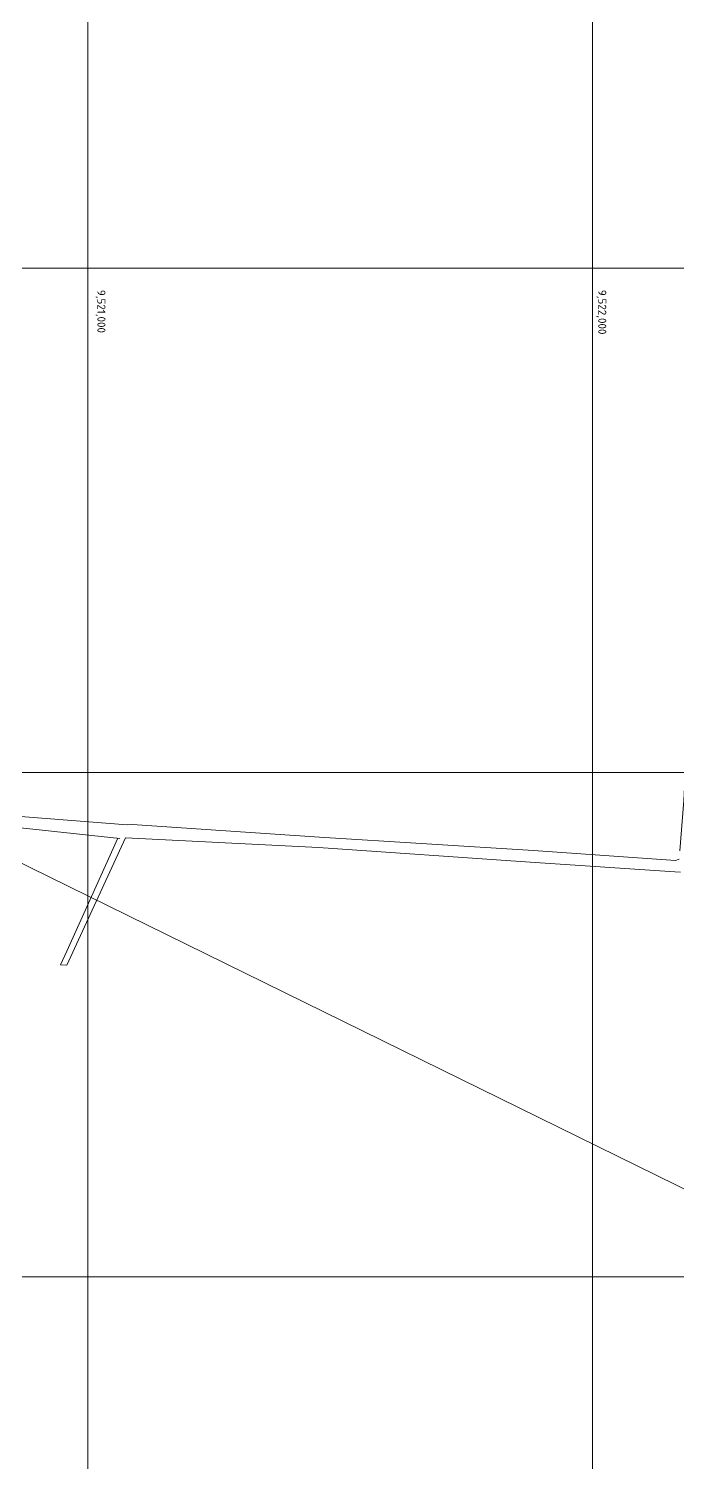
# Model space of a CAD drawing. Header units: millimetres. Extents: x 519 to 9564855, y -810 to 5021775.
# Drawn here: x 9520883 to 9522168, y 5005632 to 5008475 of the extents above; entities that cross this region are included whole.
import ezdxf

# ---------------------------------------------------------------- set-up
doc = ezdxf.new("R2010")
doc.units = ezdxf.units.MM
doc.header["$LTSCALE"] = 2
doc.header["$MEASUREMENT"] = 0
doc.linetypes.add('92051501$0$GROUND1', pattern=[60, 50, -10])
for name, color, linetype in [('GRID_PULKOVO', 7, 'Continuous'), ('PPLINE_WAT', 7, 'WTR_LINE'), ('ROAD_GROUND', 9, 'Continuous')]:
    doc.layers.add(name, color=color, linetype=linetype)
doc.styles.add('92051501$0$STANDARD', font='simplex.shx')
doc.styles.add('Elect', font='isocpeur.ttf')
doc.linetypes.add('WTR_LINE', pattern='A,0.5,-0.2,["W",92051501$0$STANDARD,S=0.1,R=0,X=-0.1,Y=-0.05],-0.05', length=0.75)

msp = doc.modelspace()

# ---------------------------------------------------------------- linework, layer by layer
at = {"layer": 'GRID_PULKOVO', "lineweight": 0}
for p, q in [((9521000, 5010000), (9521000, 4992000)), ((9522000, 5010000), (9522000, 4992000)), ((9519000, 5008000), (9533000, 5008000)), ((9519000, 5007000), (9533000, 5007000)), ((9519000, 5006000), (9533000, 5006000))]:
    msp.add_line(p, q, dxfattribs=at)
at = {"layer": 'PPLINE_WAT', "color": 5, "lineweight": 0, "ltscale": 2}
msp.add_lwpolyline([(9519634.178, 5007264.495), (9520596.61425, 5006949.95359), (9520611.94086, 5006945.6989), (9522321.59899, 5006105.86865), (9523407.39463, 5005937.02611), (9523411.498, 5005951.939)], dxfattribs=at)
at = {"layer": 'ROAD_GROUND', "color": 254, "linetype": '92051501$0$GROUND1', "lineweight": 0}
msp.add_lwpolyline([(9522502.79807, 5007950.37166), (9522473.737, 5007878.655), (9522399.037, 5007703.555), (9522358.137, 5007604.455), (9522287.037, 5007428.055), (9522244.937, 5007298.655), (9522215.237, 5007169.855), (9522202.38125, 5007081.07884), (9522183.337, 5006983.955), (9522181.537, 5006944.255), (9522171.97251, 5006828.19926), (9522164.78561, 5006825.65094)], dxfattribs=at)
at = {"layer": 'ROAD_GROUND', "lineweight": 0, "flags": 128}
for points in [[(9522164.78561, 5006825.65094), (9521883.237, 5006844.955), (9521458.837, 5006871.855), (9521087.437, 5006896.755), (9521077.837, 5006896.055), (9520798.437, 5006917.855), (9520712.237, 5006934.955), (9520471.737, 5007016.555), (9519668.737, 5007264.155), (9519661.66602, 5007243.42474), (9520466.4055, 5007000.37953), (9520707.98692, 5006915.30511), (9520797.7171, 5006897.67704), (9521063.037, 5006869.055)], [(9521059.42321, 5006869.44485), (9520958.137, 5006645.755), (9520945.837, 5006618.655), (9520958.19232, 5006618.17787), (9521074.35503, 5006870.16841)], [(9521074.35503, 5006870.16841), (9521457.06708, 5006851.18372), (9521876.90216, 5006821.99153), (9522163.81526, 5006803.16877)]]:
    msp.add_lwpolyline(points, dxfattribs=at)
at = {"layer": 'ROAD_GROUND', "lineweight": 0}
msp.add_lwpolyline([(9522163.81526, 5006803.16877), (9522174.44845, 5006802.41395)], dxfattribs=at)

# ---------------------------------------------------------------- texts
at = {"layer": 'GRID_PULKOVO', "lineweight": 0, "style": 'Elect'}
for s, p in [('9,521,000', (9521018.711, 5007957.04883)), ('9,522,000', (9522011.72843, 5007957.04883))]:
    msp.add_text(s, height=15.875, rotation=270, dxfattribs=at).set_placement(p)

doc.saveas('drawing.dxf')
